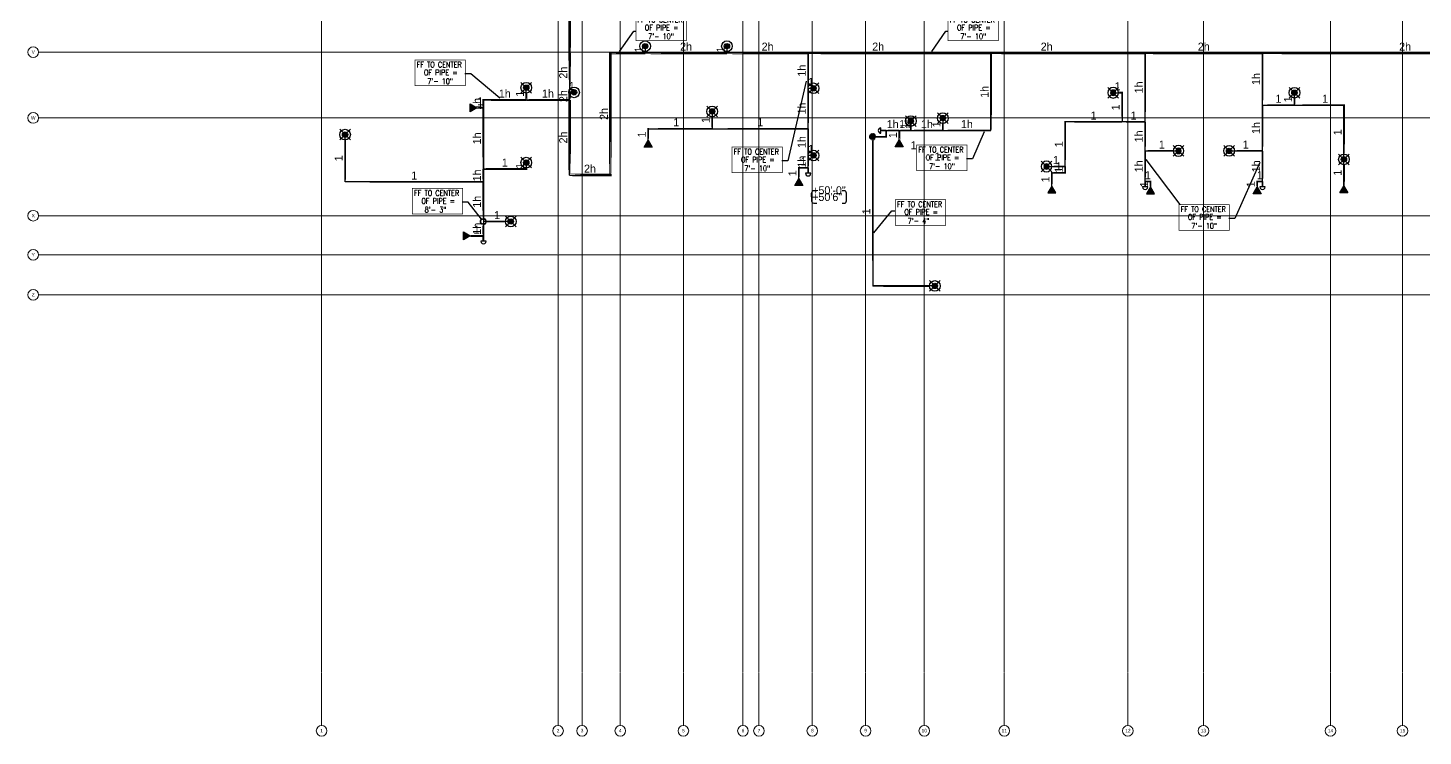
# Model space of a CAD drawing. Header units: inches. Extents: x -4862 to 241, y -496 to 4477.
# Drawn here: x -3678 to -2109, y -496 to 300 of the extents above; entities that cross this region are included whole.
import ezdxf
from ezdxf.enums import TextEntityAlignment as Align

# ---------------------------------------------------------------- set-up
doc = ezdxf.new("R2010")
doc.units = ezdxf.units.IN
doc.header["$MEASUREMENT"] = 0
doc.linetypes.add('Grid Line', pattern=[0.875, 0.5, -0.125, 0.125, -0.125])
for name, color, linetype in [('Coordination', 1, 'Continuous'), ('headdn', 7, 'Continuous'), ('HEIGHT', 7, 'Continuous'), ('PIPEBL', 4, 'Continuous'), ('pipemn', 6, 'Continuous'), ('PIPESPC', 7, 'Continuous'), ('spk-cap', 7, 'Continuous'), ('spk-pipedrop', 7, 'Continuous'), ('spk-piperise', 7, 'Continuous'), ('TIDYPIPE', 7, 'Continuous')]:
    doc.layers.add(name, color=color, linetype=linetype)
doc.layers.add('S-GRID', color=1, linetype='Continuous', lineweight=9)
doc.layers.add('S-GRID-IDEN', color=1, linetype='Continuous', lineweight=13)
doc.styles.add('Arial', font='arial.ttf', dxfattribs={"height": 3.934132})
doc.styles.add('PDA1', font='ROMAND', dxfattribs={"width": 0.755})
doc.styles.add('PIPE', font='PIPE.SHX')
doc.dimstyles.get("Standard").update_dxf_attribs({"dimtxt": 0.18, "dimasz": 0.18, "dimexe": 0.18, "dimexo": 0.0625, "dimgap": 0.09, "dimtad": 0, "dimtih": 1, "dimtoh": 1, "dimdec": 4, "dimzin": 0, "dimdsep": 46, "dimtxsty": 'Standard', "dimcen": 0.09, "dimadec": 0, "dimazin": 0, "dimtfac": 1, "dimtdec": 4, "dimtofl": 0, "dimtmove": 0, "dimatfit": 3, "dimfxl": 1, "dimtolj": 1, "dimtzin": 0, "dimarcsym": 0})

# ---------------------------------------------------------------- blocks, each defined once
blk = doc.blocks.new('Grid - 3_16_-139788-MAIN LEVEL')
at = {"layer": 'S-GRID-IDEN'}
blk.add_circle((0, 0), 0.188, dxfattribs=at)
blk = doc.blocks.new('side2')
for p, q in [((0, 0), (7.8, 4.5)), ((7.8, -4.5), (0, 0)), ((7.8, 4.5), (7.8, -4.5))]:
    blk.add_line(p, q)
blk.add_solid([(7.8, -4.5), (0, 0), (7.8, 4.5)])
blk = doc.blocks.new('dpend2')
for p, q in [((-6, -6), (6, 6)), ((6, -6), (-6, 6))]:
    blk.add_line(p, q)
for radius in [6, 3]:
    blk.add_circle((0, 0), radius)
for points in [[(0, 0), (-3, 0), (-2.1, 2.1)], [(0, 0), (-3, 0), (-2.1, -2.1)], [(0, 0), (0, 3), (-2.1, 2.1)], [(0, 0), (0, -3), (-2.1, -2.1)], [(0, 0), (0, 3), (2.1, 2.1)], [(0, 0), (3, 0), (2.1, 2.1)], [(0, 0), (3, 0), (2.1, -2.1)], [(0, 0), (0, -3), (2.1, -2.1)]]:
    blk.add_solid(points)
blk = doc.blocks.new('dpend1')
for radius in [6, 3]:
    blk.add_circle((0, 0), radius)
for points in [[(0, 3), (-2.5, -1.6), (-2.6, 1.4)], [(0, 3), (-2.5, -1.6), (2.5, -1.6)], [(2.5, -1.6), (0, 3), (2.6, 1.5)], [(2.5, -1.6), (-2.5, -1.6), (0, -3)]]:
    blk.add_solid(points)
blk = doc.blocks.new('PIPESPC')
at = {"layer": 'PIPESPC', "style": 'PIPE', "width": 0.9}
blk.add_attdef('SIZE', text='', height=9, dxfattribs=at).set_placement((0, 4), align=Align.CENTER)
at = {"layer": 'PIPESPC', "style": 'PIPE', "flags": 1}
blk.add_attdef('SCHED', (25.3, 3.9), '', height=9, dxfattribs=at)
blk = doc.blocks.new('CAP')
blk.add_line((0, 3), (0, -3))
blk.add_arc((0, 0), 3, 270, 90)
blk = doc.blocks.new('HEIGHTZ')
at = {"layer": 'HEIGHT'}
blk.add_attdef('HEIGHT', (7.8, 2), '', height=9, dxfattribs=at)
blk = doc.blocks.new('HITEBOX')
at = {"layer": 'HEIGHT', "const_width": 0.2}
for points in [[(6.5, 7.6), (2.1, 7.6, 0.423952), (-0.8, 4.6, -0.016569), (-0.8, 0), (-0.8, -4.6, 0.404541), (2.1, -7.6), (6.5, -7.6)], [(41.8, -7.6), (44.9, -7.6, 0.404851), (48, -4.6), (48, 4.6, 0.423639), (44.9, 7.6), (41.8, 7.6)]]:
    blk.add_lwpolyline(points, format="xyb", dxfattribs=at)
blk = doc.blocks.new('drop')
blk.add_circle((0, 0), 3)
for points in [[(0, 3), (-2.5, -1.6), (-2.6, 1.4)], [(0, 3), (-2.5, -1.6), (2.5, -1.6)], [(2.5, -1.6), (0, 3), (2.6, 1.5)], [(2.5, -1.6), (-2.5, -1.6), (0, -3)]]:
    blk.add_solid(points)
blk = doc.blocks.new('vvvvbbbbbbbb')
at = {"layer": 'Coordination', "const_width": 0.75}
blk.add_lwpolyline([(2834.9, 1670), (2834.9, 1641.1), (2891.6, 1641.1), (2891.6, 1670), (2834.9, 1670)], dxfattribs=at)
at = {"layer": 'Coordination', "style": 'PDA1', "width": 0.755}
for s, p in [('FF TO CENTER', (2836.8, 1661.6)), ('OF PIPE = ', (2845, 1652.7)), ('7\'- 10"', (2848.8, 1642.9))]:
    blk.add_text(s, height=6.3, dxfattribs=at).set_placement(p)
blk = doc.blocks.new('rise')
blk.add_circle((0, 0), 3)
blk = doc.blocks.new('TIDYRUN')
at = {"const_width": 0.5}
blk.add_lwpolyline([(-2.8, 2.8, -2.414214), (-2.8, -2.8, -1.737895)], format="xyb", dxfattribs=at)

msp = doc.modelspace()

# ---------------------------------------------------------------- linework, layer by layer
at = {"layer": 'Coordination', "color": 1, "const_width": 0.75}
for points in [[(-3245.8, 119.8), (-3245.8, 90.9), (-3189.2, 90.9), (-3189.2, 119.8), (-3245.8, 119.8)], [(-2702.5, 107.1), (-2702.5, 78.3), (-2645.9, 78.3), (-2645.9, 107.1), (-2702.5, 107.1)]]:
    msp.add_lwpolyline(points, dxfattribs=at)
at = {"layer": 'PIPEBL', "color": 1}
for p, q in [((-2984, 279.7), (-2984, 272)), ((-2892, 279.7), (-2892, 272)), ((-2800.6, 232.3), (-2800.6, 272)), ((-2595, 184.7), (-2595, 272)), ((-2421.5, 194.5), (-2421.5, 272)), ((-2289.6, 213.4), (-2289.6, 272)), ((-3117.7, 219.2), (-3117.7, 233)), ((-3064, 227.7), (-3069, 227.7)), ((-2800.6, 186.8), (-2800.6, 232.3)), ((-2800.6, 232.3), (-2794.6, 232.3)), ((-2457.5, 227.4), (-2447.5, 227.4)), ((-2447.5, 227.4), (-2447.5, 194.5)), ((-2253.6, 213.4), (-2253.6, 227.4)), ((-3173.2, 210.5), (-3166, 210.5)), ((-3117.7, 219.2), (-3166, 219.2)), ((-3166, 219.2), (-3166, 210.5)), ((-3166, 210.5), (-3166, 141.6)), ((-3128.2, 219.2), (-3117.7, 219.2)), ((-3117.7, 219.2), (-3069, 219.2)), ((-2908.6, 206.3), (-2908.6, 186.8)), ((-2289.6, 161.9), (-2289.6, 213.4)), ((-2289.6, 213.4), (-2253.6, 213.4)), ((-2253.6, 213.4), (-2197.9, 213.4)), ((-2197.9, 152.4), (-2197.9, 213.4)), ((-2685.1, 195.5), (-2685.1, 184.8)), ((-2649.1, 198.8), (-2649.1, 184.8)), ((-2447.5, 194.5), (-2511.5, 194.5)), ((-2511.5, 144.4), (-2511.5, 194.5)), ((-2421.5, 194.5), (-2447.5, 194.5)), ((-2421.5, 161.9), (-2421.5, 194.5)), ((-3321.6, 127), (-3321.6, 180.2)), ((-2980.6, 186.8), (-2917.6, 186.8)), ((-2980.6, 173.8), (-2980.6, 186.8)), ((-2917.6, 186.8), (-2908.6, 186.8)), ((-2908.6, 186.8), (-2800.6, 186.8)), ((-2800.6, 156.8), (-2800.6, 186.8)), ((-2728, 177.8), (-2712.8, 177.8)), ((-2728, 177.8), (-2728, 10)), ((-2712.8, 184.8), (-2718.8, 184.8)), ((-2712.8, 184.8), (-2712.8, 177.8)), ((-2712.8, 184.8), (-2698.1, 184.8)), ((-2698.1, 184.8), (-2685.1, 184.8)), ((-2698.1, 174.4), (-2698.1, 184.8)), ((-2685.1, 184.8), (-2649.1, 184.8)), ((-2649.1, 184.8), (-2595, 184.8)), ((-2421.5, 127.4), (-2421.5, 161.9)), ((-2421.5, 161.9), (-2384, 161.9)), ((-2327.1, 161.9), (-2289.6, 161.9)), ((-2289.6, 127.4), (-2289.6, 161.9)), ((-3166, 141.6), (-3166, 127)), ((-3166, 141.6), (-3117.7, 141.6)), ((-3117.7, 148.7), (-3117.7, 141.6)), ((-2800.6, 142.8), (-2811.1, 142.8)), ((-2811.1, 130.8), (-2811.1, 142.8)), ((-2800.6, 142.8), (-2800.6, 156.8)), ((-2794.6, 156.8), (-2800.6, 156.8)), ((-2800.6, 142.8), (-2800.6, 136.8)), ((-2532.5, 144.4), (-2511.5, 144.4)), ((-2511.5, 137.3), (-2511.5, 144.4)), ((-2197.9, 122.4), (-2197.9, 152.4)), ((-3166, 127), (-3321.6, 127)), ((-3166, 127), (-3166, 82.5)), ((-2526.5, 137.3), (-2511.5, 137.3)), ((-2526.5, 122.4), (-2526.5, 137.3)), ((-2421.5, 127.4), (-2415.5, 127.4)), ((-2421.5, 127.4), (-2421.5, 121.4)), ((-2415.5, 127.4), (-2415.5, 121.4)), ((-2295.6, 127.4), (-2289.6, 127.4)), ((-2295.6, 127.4), (-2295.6, 121.4)), ((-2289.6, 127.4), (-2289.6, 121.4)), ((-3166, 82.5), (-3166, 66.2)), ((-3135.2, 82.5), (-3166, 82.5)), ((-3180.7, 66.2), (-3166, 66.2)), ((-3166, 66.2), (-3166, 60.2)), ((-2658.1, 10), (-2728, 10))]:
    msp.add_line(p, q, dxfattribs=at)
at = {"layer": 'pipemn', "color": 1}
for p, q in [((-3069, 272), (-3069, 399.7)), ((-3069, 272), (-3069, 227.7)), ((-2984, 272), (-3023.3, 272)), ((-3023.3, 134.7), (-3023.3, 272)), ((-2892, 272), (-2984, 272)), ((-2800.6, 272), (-2892, 272)), ((-2800.6, 272), (-2643.1, 272)), ((-2643.1, 272), (-2595, 272)), ((-2595, 272), (-2421.5, 272)), ((-2421.5, 272), (-2289.6, 272)), ((-2289.6, 272), (-1968.6, 272)), ((-3069, 219.2), (-3069, 227.7)), ((-3069, 134.7), (-3069, 219.2)), ((-3069, 134.7), (-3023.3, 134.7))]:
    msp.add_line(p, q, dxfattribs=at)
at = {"layer": 'TIDYPIPE', "color": 1}
for points, const_width in [([(-3069, 227.7), (-3069, 399.7)], 3), ([(-3024.8, 272), (-2984, 272)], 3), ([(-3023.3, 133.2), (-3023.3, 273.5)], 3), ([(-2984, 272), (-2892, 272)], 3), ([(-2892, 272), (-2800.6, 272)], 3), ([(-2800.6, 272), (-2595, 272)], 3), ([(-2800.6, 232.3), (-2800.6, 272)], 2), ([(-2595, 272), (-2421.5, 272)], 3), ([(-2595, 184.8), (-2595, 272)], 2), ([(-2421.5, 272), (-2289.6, 272)], 3), ([(-2421.5, 194.5), (-2421.5, 272)], 2), ([(-2289.6, 272), (-1968.6, 272)], 3), ([(-2289.6, 213.4), (-2289.6, 272)], 2), ([(-3167, 219.2), (-3117.7, 219.2)], 2), ([(-3166, 210.5), (-3166, 220.2)], 2), ([(-3117.7, 219.2), (-3117.7, 227)], 2), ([(-3117.7, 219.2), (-3069, 219.2)], 2), ([(-3069, 219.2), (-3069, 227.7)], 3), ([(-3069, 133.2), (-3069, 219.2)], 3), ([(-2800.6, 186.8), (-2800.6, 232.3)], 2), ([(-2451.5, 227.4), (-2446.5, 227.4)], 2), ([(-2447.5, 194.5), (-2447.5, 228.4)], 2), ([(-2253.6, 213.4), (-2253.6, 221.4)], 2), ([(-3173.2, 210.5), (-3166, 210.5)], 2), ([(-3166, 141.6), (-3166, 210.5)], 2), ([(-2289.6, 161.9), (-2289.6, 213.4)], 2), ([(-2289.6, 213.4), (-2253.6, 213.4)], 2), ([(-2253.6, 213.4), (-2196.9, 213.4)], 2), ([(-2197.9, 158.4), (-2197.9, 214.4)], 2), ([(-2980.6, 173.8), (-2980.6, 187.8)], 2), ([(-2908.6, 186.8), (-2908.6, 200.3)], 2), ([(-2685.1, 184.8), (-2685.1, 189.5)], 2), ([(-2649.1, 184.8), (-2649.1, 192.8)], 2), ([(-2512.5, 194.5), (-2447.5, 194.5)], 2), ([(-2511.5, 144.4), (-2511.5, 195.5)], 2), ([(-2447.5, 194.5), (-2421.5, 194.5)], 2), ([(-2421.5, 161.9), (-2421.5, 194.5)], 2), ([(-3321.6, 126), (-3321.6, 174.2)], 2), ([(-2981.6, 186.8), (-2908.6, 186.8)], 2), ([(-2908.6, 186.8), (-2800.6, 186.8)], 2), ([(-2800.6, 156.8), (-2800.6, 186.8)], 2), ([(-2728, 177.8), (-2711.8, 177.8)], 2), ([(-2728, 9), (-2728, 173.3)], 2), ([(-2718.8, 184.8), (-2712.8, 184.8)], 2), ([(-2712.8, 176.8), (-2712.8, 184.8)], 2), ([(-2712.8, 184.8), (-2698.1, 184.8)], 2), ([(-2698.1, 174.4), (-2698.1, 184.8)], 2), ([(-2698.1, 184.8), (-2685.1, 184.8)], 2), ([(-2685.1, 184.8), (-2649.1, 184.8)], 2), ([(-2649.1, 184.8), (-2595, 184.8)], 2), ([(-2800.6, 142.8), (-2800.6, 156.8)], 2), ([(-2421.5, 127.4), (-2421.5, 161.9)], 2), ([(-2421.5, 161.9), (-2390, 161.9)], 2), ([(-2321.1, 161.9), (-2289.6, 161.9)], 2), ([(-2289.6, 127.4), (-2289.6, 161.9)], 2), ([(-3166, 141.6), (-3116.7, 141.6)], 2), ([(-3166, 127), (-3166, 141.6)], 2), ([(-3117.7, 140.6), (-3117.7, 142.7)], 2), ([(-2812.1, 142.8), (-2800.6, 142.8)], 2), ([(-2811.1, 130.8), (-2811.1, 143.8)], 2), ([(-2800.6, 136.8), (-2800.6, 142.8)], 2), ([(-2526.5, 144.4), (-2511.5, 144.4)], 2), ([(-2511.5, 136.3), (-2511.5, 144.4)], 2), ([(-2197.9, 122.4), (-2197.9, 146.4)], 2), ([(-3322.6, 127), (-3166, 127)], 2), ([(-3166, 87), (-3166, 127)], 2), ([(-3070.5, 134.7), (-3021.8, 134.7)], 3), ([(-2527.5, 137.3), (-2510.5, 137.3)], 2), ([(-2526.5, 122.4), (-2526.5, 138.3)], 2), ([(-2421.5, 121.4), (-2421.5, 127.4)], 2), ([(-2421.5, 127.4), (-2414.5, 127.4)], 2), ([(-2415.5, 121.4), (-2415.5, 128.4)], 2), ([(-2296.6, 127.4), (-2289.6, 127.4)], 2), ([(-2295.6, 121.4), (-2295.6, 128.4)], 2), ([(-2289.6, 121.4), (-2289.6, 127.4)], 2), ([(-3166, 82.5), (-3141.2, 82.5)], 2), ([(-3166, 66.2), (-3166, 78)], 2), ([(-3180.7, 66.2), (-3166, 66.2)], 2), ([(-3166, 60.2), (-3166, 66.2)], 2), ([(-2729, 10), (-2664.1, 10)], 2)]:
    msp.add_lwpolyline(points, close=True, dxfattribs=dict(at, const_width=const_width))

# ---------------------------------------------------------------- block references
at = {"layer": 'headdn', "color": 1}
for name, p in [('dpend1', (-2984, 279.7)), ('dpend1', (-2892, 279.7)), ('dpend2', (-3117.7, 233)), ('dpend2', (-2794.6, 232.3)), ('dpend1', (-3064, 227.7)), ('dpend2', (-2908.6, 206.3)), ('dpend2', (-2649.1, 198.8)), ('dpend2', (-2685.1, 195.5)), ('dpend2', (-3321.6, 180.2)), ('dpend2', (-2794.6, 156.8)), ('dpend2', (-3117.7, 148.7)), ('dpend2', (-3135.2, 82.5)), ('dpend2', (-2658.1, 10))]:
    msp.add_blockref(name, p, dxfattribs=at)
at = {"layer": 'headdn', "color": 1, "extrusion": (0, 0, -1), "zscale": -1}
for name, p, rotation in [('dpend2', (2457.5, 227.4), 180), ('dpend2', (2384, 161.9), 180), ('dpend2', (2532.5, 144.4), 180), ('side2', (2526.5, 122.4), 270), ('side2', (2415.5, 121.4), 270)]:
    msp.add_blockref(name, p, dxfattribs=dict(at, rotation=rotation))
at = {"layer": 'headdn', "color": 1}
for name, p, rotation in [('dpend2', (-2253.6, 227.4), 180), ('side2', (-3173.2, 210.5), 180), ('side2', (-2980.6, 173.8), 270), ('side2', (-2698.1, 174.4), 270), ('dpend2', (-2327.1, 161.9), 180), ('dpend2', (-2197.9, 152.4), 180), ('side2', (-2811.1, 130.8), 270), ('side2', (-2295.6, 121.4), 270), ('side2', (-2197.9, 122.4), 270), ('side2', (-3180.7, 66.2), 180)]:
    msp.add_blockref(name, p, dxfattribs=dict(at, rotation=rotation))
at = {"layer": 'HEIGHT', "color": 1, "xscale": 0.8022813706338147, "yscale": 0.924036845576463}
msp.add_blockref('HITEBOX', (-2796.1, 110.1), dxfattribs=at)
at = {"layer": 'HEIGHT', "color": 1}
ref = msp.add_blockref('HEIGHTZ', (-2811.1, 117.6), dxfattribs=dict(at, xscale=1.25872120596206, zscale=1.25872120596206))
ref.add_attrib('HEIGHT', '+50\'-0"', dxfattribs={"height": 9, "style": 'PIPE'}).set_placement((-2796.1, 117.6), align=Align.MIDDLE_LEFT)
ref = msp.add_blockref('HEIGHTZ', (-2811.1, 110.1), dxfattribs=dict(at, xscale=1.087077405149051, zscale=1.087077405149051))
ref.add_attrib('HEIGHT', '+50\'6"', dxfattribs={"height": 9, "style": 'PIPE'}).set_placement((-2796.1, 110.1), align=Align.MIDDLE_LEFT)
at = {"layer": 'PIPESPC', "color": 1}
for p in [(-5829.4, -1355.3), (-5478.2, -1355.3), (-6077.9, -1405.8), (-5721.2, -1503.8), (-5513.4, -1501.4), (-5218.4, -1568.4)]:
    msp.add_blockref('vvvvbbbbbbbb', p, dxfattribs=at)
ref = msp.add_blockref('PIPESPC', (-2938, 272), dxfattribs=at)
ref.add_attrib('SIZE', '2h', dxfattribs={"color": 0, "height": 9, "style": 'PIPE'}).set_placement((-2938, 272), align=Align.BOTTOM_CENTER)
ref = msp.add_blockref('PIPESPC', (-2846.3, 272), dxfattribs=at)
ref.add_attrib('SIZE', '2h', dxfattribs={"color": 0, "height": 9, "style": 'PIPE'}).set_placement((-2846.3, 272), align=Align.BOTTOM_CENTER)
ref = msp.add_blockref('PIPESPC', (-2721.9, 272), dxfattribs=at)
ref.add_attrib('SIZE', '2h', dxfattribs={"color": 0, "height": 9, "style": 'PIPE'}).set_placement((-2721.9, 272), align=Align.BOTTOM_CENTER)
ref = msp.add_blockref('PIPESPC', (-2532.3, 272), dxfattribs=at)
ref.add_attrib('SIZE', '2h', dxfattribs={"color": 0, "height": 9, "style": 'PIPE'}).set_placement((-2532.3, 272), align=Align.BOTTOM_CENTER)
ref = msp.add_blockref('PIPESPC', (-2355.6, 272), dxfattribs=at)
ref.add_attrib('SIZE', '2h', dxfattribs={"color": 0, "height": 9, "style": 'PIPE'}).set_placement((-2355.6, 272), align=Align.BOTTOM_CENTER)
ref = msp.add_blockref('PIPESPC', (-2129.1, 272), dxfattribs=at)
ref.add_attrib('SIZE', '2h', dxfattribs={"color": 0, "height": 9, "style": 'PIPE'}).set_placement((-2129.1, 272), align=Align.BOTTOM_CENTER)
ref = msp.add_blockref('PIPESPC', (-2984, 275.9), dxfattribs=dict(at, rotation=90))
ref.add_attrib('SIZE', '1', dxfattribs={"color": 0, "height": 9, "rotation": 90, "style": 'PIPE'}).set_placement((-2984, 275.9), align=Align.BOTTOM_CENTER)
ref = msp.add_blockref('PIPESPC', (-2892, 275.9), dxfattribs=dict(at, rotation=90))
ref.add_attrib('SIZE', '1', dxfattribs={"color": 0, "height": 9, "rotation": 90, "style": 'PIPE'}).set_placement((-2892, 275.9), align=Align.BOTTOM_CENTER)
ref = msp.add_blockref('PIPESPC', (-3069, 249.9), dxfattribs=dict(at, rotation=90))
ref.add_attrib('SIZE', '2h', dxfattribs={"color": 0, "height": 9, "rotation": 90, "style": 'PIPE'}).set_placement((-3069, 249.9), align=Align.BOTTOM_CENTER)
ref = msp.add_blockref('PIPESPC', (-2800.6, 252.2), dxfattribs=dict(at, rotation=90))
ref.add_attrib('SIZE', '1h', dxfattribs={"color": 0, "height": 9, "rotation": 90, "style": 'PIPE'}).set_placement((-2800.6, 252.2), align=Align.BOTTOM_CENTER)
ref = msp.add_blockref('PIPESPC', (-3066.5, 227.7), dxfattribs=at)
ref.add_attrib('SIZE', '1', dxfattribs={"color": 0, "height": 9, "style": 'PIPE'}).set_placement((-3066.5, 227.7), align=Align.BOTTOM_CENTER)
ref = msp.add_blockref('PIPESPC', (-2797.6, 232.3), dxfattribs=at)
ref.add_attrib('SIZE', '1', dxfattribs={"color": 0, "height": 9, "style": 'PIPE'}).set_placement((-2797.6, 232.3), align=Align.BOTTOM_CENTER)
ref = msp.add_blockref('PIPESPC', (-2452.5, 227.4), dxfattribs=at)
ref.add_attrib('SIZE', '1', dxfattribs={"color": 0, "height": 9, "style": 'PIPE'}).set_placement((-2452.5, 227.4), align=Align.BOTTOM_CENTER)
ref = msp.add_blockref('PIPESPC', (-2421.5, 233.3), dxfattribs=dict(at, rotation=90))
ref.add_attrib('SIZE', '1h', dxfattribs={"color": 0, "height": 9, "rotation": 90, "style": 'PIPE'}).set_placement((-2421.5, 233.3), align=Align.BOTTOM_CENTER)
ref = msp.add_blockref('PIPESPC', (-2289.6, 242.7), dxfattribs=dict(at, rotation=90))
ref.add_attrib('SIZE', '1h', dxfattribs={"color": 0, "height": 9, "rotation": 90, "style": 'PIPE'}).set_placement((-2289.6, 242.7), align=Align.BOTTOM_CENTER)
ref = msp.add_blockref('PIPESPC', (-3166, 214.8), dxfattribs=dict(at, rotation=90))
ref.add_attrib('SIZE', '1h', dxfattribs={"color": 0, "height": 9, "rotation": 90, "style": 'PIPE'}).set_placement((-3166, 214.8), align=Align.BOTTOM_CENTER)
ref = msp.add_blockref('PIPESPC', (-3169.6, 210.5), dxfattribs=at)
ref.add_attrib('SIZE', '1', dxfattribs={"color": 0, "height": 9, "style": 'PIPE'}).set_placement((-3169.6, 210.5), align=Align.BOTTOM_CENTER)
ref = msp.add_blockref('PIPESPC', (-3141.9, 219.2), dxfattribs=at)
ref.add_attrib('SIZE', '1h', dxfattribs={"color": 0, "height": 9, "style": 'PIPE'}).set_placement((-3141.9, 219.2), align=Align.BOTTOM_CENTER)
ref = msp.add_blockref('PIPESPC', (-3117.7, 226.1), dxfattribs=dict(at, rotation=89.99999837160105))
ref.add_attrib('SIZE', '1', dxfattribs={"color": 0, "height": 9, "rotation": 90, "style": 'PIPE'}).set_placement((-3117.7, 226.1), align=Align.BOTTOM_CENTER)
ref = msp.add_blockref('PIPESPC', (-3093.4, 219.2), dxfattribs=at)
ref.add_attrib('SIZE', '1h', dxfattribs={"color": 0, "height": 9, "style": 'PIPE'}).set_placement((-3093.4, 219.2), align=Align.BOTTOM_CENTER)
ref = msp.add_blockref('PIPESPC', (-3069, 223.5), dxfattribs=dict(at, rotation=90))
ref.add_attrib('SIZE', '2h', dxfattribs={"color": 0, "height": 9, "rotation": 90, "style": 'PIPE'}).set_placement((-3069, 223.5), align=Align.BOTTOM_CENTER)
ref = msp.add_blockref('PIPESPC', (-2595, 228.3), dxfattribs=dict(at, rotation=90))
ref.add_attrib('SIZE', '1h', dxfattribs={"color": 0, "height": 9, "rotation": 90, "style": 'PIPE'}).set_placement((-2595, 228.3), align=Align.BOTTOM_CENTER)
ref = msp.add_blockref('PIPESPC', (-2271.6, 213.4), dxfattribs=at)
ref.add_attrib('SIZE', '1', dxfattribs={"color": 0, "height": 9, "style": 'PIPE'}).set_placement((-2271.6, 213.4), align=Align.BOTTOM_CENTER)
ref = msp.add_blockref('PIPESPC', (-2253.6, 219.9), dxfattribs=dict(at, rotation=90))
ref.add_attrib('SIZE', '1', dxfattribs={"color": 0, "height": 9, "rotation": 90, "style": 'PIPE'}).set_placement((-2253.6, 219.9), align=Align.BOTTOM_CENTER)
ref = msp.add_blockref('PIPESPC', (-2219.1, 213.4), dxfattribs=at)
ref.add_attrib('SIZE', '1', dxfattribs={"color": 0, "height": 9, "style": 'PIPE'}).set_placement((-2219.1, 213.4), align=Align.BOTTOM_CENTER)
ref = msp.add_blockref('PIPESPC', (-3023.3, 203.4), dxfattribs=dict(at, rotation=90))
ref.add_attrib('SIZE', '2h', dxfattribs={"color": 0, "height": 9, "rotation": 90, "style": 'PIPE'}).set_placement((-3023.3, 203.4), align=Align.BOTTOM_CENTER)
ref = msp.add_blockref('PIPESPC', (-2800.6, 209.6), dxfattribs=dict(at, rotation=90))
ref.add_attrib('SIZE', '1h', dxfattribs={"color": 0, "height": 9, "rotation": 90, "style": 'PIPE'}).set_placement((-2800.6, 209.6), align=Align.BOTTOM_CENTER)
ref = msp.add_blockref('PIPESPC', (-2479.5, 194.5), dxfattribs=at)
ref.add_attrib('SIZE', '1', dxfattribs={"color": 0, "height": 9, "style": 'PIPE'}).set_placement((-2479.5, 194.5), align=Align.BOTTOM_CENTER)
ref = msp.add_blockref('PIPESPC', (-2447.5, 210.9), dxfattribs=dict(at, rotation=90))
ref.add_attrib('SIZE', '1', dxfattribs={"color": 0, "height": 9, "rotation": 90, "style": 'PIPE'}).set_placement((-2447.5, 210.9), align=Align.BOTTOM_CENTER)
ref = msp.add_blockref('PIPESPC', (-2434.5, 194.5), dxfattribs=at)
ref.add_attrib('SIZE', '1', dxfattribs={"color": 0, "height": 9, "style": 'PIPE'}).set_placement((-2434.5, 194.5), align=Align.BOTTOM_CENTER)
ref = msp.add_blockref('PIPESPC', (-2949.1, 186.8), dxfattribs=at)
ref.add_attrib('SIZE', '1', dxfattribs={"color": 0, "height": 9, "style": 'PIPE'}).set_placement((-2949.1, 186.8), align=Align.BOTTOM_CENTER)
ref = msp.add_blockref('PIPESPC', (-2908.6, 196.6), dxfattribs=dict(at, rotation=90))
ref.add_attrib('SIZE', '1', dxfattribs={"color": 0, "height": 9, "rotation": 90, "style": 'PIPE'}).set_placement((-2908.6, 196.6), align=Align.BOTTOM_CENTER)
ref = msp.add_blockref('PIPESPC', (-2854.6, 186.8), dxfattribs=at)
ref.add_attrib('SIZE', '1', dxfattribs={"color": 0, "height": 9, "style": 'PIPE'}).set_placement((-2854.6, 186.8), align=Align.BOTTOM_CENTER)
ref = msp.add_blockref('PIPESPC', (-2705.5, 184.8), dxfattribs=at)
ref.add_attrib('SIZE', '1h', dxfattribs={"color": 0, "height": 9, "style": 'PIPE'}).set_placement((-2705.5, 184.8), align=Align.BOTTOM_CENTER)
ref = msp.add_blockref('PIPESPC', (-2691.6, 184.8), dxfattribs=at)
ref.add_attrib('SIZE', '1h', dxfattribs={"color": 0, "height": 9, "style": 'PIPE'}).set_placement((-2691.6, 184.8), align=Align.BOTTOM_CENTER)
ref = msp.add_blockref('PIPESPC', (-2685.1, 190.1), dxfattribs=dict(at, rotation=90))
ref.add_attrib('SIZE', '1', dxfattribs={"color": 0, "height": 9, "rotation": 90, "style": 'PIPE'}).set_placement((-2685.1, 190.1), align=Align.BOTTOM_CENTER)
ref = msp.add_blockref('PIPESPC', (-2667.1, 184.8), dxfattribs=at)
ref.add_attrib('SIZE', '1h', dxfattribs={"color": 0, "height": 9, "style": 'PIPE'}).set_placement((-2667.1, 184.8), align=Align.BOTTOM_CENTER)
ref = msp.add_blockref('PIPESPC', (-2649.1, 191.8), dxfattribs=dict(at, rotation=90))
ref.add_attrib('SIZE', '1', dxfattribs={"color": 0, "height": 9, "rotation": 90, "style": 'PIPE'}).set_placement((-2649.1, 191.8), align=Align.BOTTOM_CENTER)
ref = msp.add_blockref('PIPESPC', (-2622.1, 184.8), dxfattribs=at)
ref.add_attrib('SIZE', '1h', dxfattribs={"color": 0, "height": 9, "style": 'PIPE'}).set_placement((-2622.1, 184.8), align=Align.BOTTOM_CENTER)
ref = msp.add_blockref('PIPESPC', (-2289.6, 187.6), dxfattribs=dict(at, rotation=90))
ref.add_attrib('SIZE', '1h', dxfattribs={"color": 0, "height": 9, "rotation": 90, "style": 'PIPE'}).set_placement((-2289.6, 187.6), align=Align.BOTTOM_CENTER)
ref = msp.add_blockref('PIPESPC', (-3166, 176), dxfattribs=dict(at, rotation=90))
ref.add_attrib('SIZE', '1h', dxfattribs={"color": 0, "height": 9, "rotation": 90, "style": 'PIPE'}).set_placement((-3166, 176), align=Align.BOTTOM_CENTER)
ref = msp.add_blockref('PIPESPC', (-3069, 177), dxfattribs=dict(at, rotation=89.9999996892288))
ref.add_attrib('SIZE', '2h', dxfattribs={"color": 0, "height": 9, "rotation": 90, "style": 'PIPE'}).set_placement((-3069, 177), align=Align.BOTTOM_CENTER)
ref = msp.add_blockref('PIPESPC', (-2980.6, 180.3), dxfattribs=dict(at, rotation=90))
ref.add_attrib('SIZE', '1', dxfattribs={"color": 0, "height": 9, "rotation": 90, "style": 'PIPE'}).set_placement((-2980.6, 180.3), align=Align.BOTTOM_CENTER)
ref = msp.add_blockref('PIPESPC', (-2800.6, 171.8), dxfattribs=dict(at, rotation=89.99999961100424))
ref.add_attrib('SIZE', '1h', dxfattribs={"color": 0, "height": 9, "rotation": 90, "style": 'PIPE'}).set_placement((-2800.6, 171.8), align=Align.BOTTOM_CENTER)
ref = msp.add_blockref('PIPESPC', (-2698.1, 179.6), dxfattribs=dict(at, rotation=90))
ref.add_attrib('SIZE', '1', dxfattribs={"color": 0, "height": 9, "rotation": 90, "style": 'PIPE'}).set_placement((-2698.1, 179.6), align=Align.BOTTOM_CENTER)
ref = msp.add_blockref('PIPESPC', (-2682.1, 161), dxfattribs=at)
ref.add_attrib('SIZE', '1', dxfattribs={"color": 0, "height": 9, "style": 'PIPE'}).set_placement((-2682.1, 161), align=Align.BOTTOM_CENTER)
ref = msp.add_blockref('PIPESPC', (-2421.5, 178.2), dxfattribs=dict(at, rotation=89.99999953088593))
ref.add_attrib('SIZE', '1h', dxfattribs={"color": 0, "height": 9, "rotation": 90, "style": 'PIPE'}).set_placement((-2421.5, 178.2), align=Align.BOTTOM_CENTER)
ref = msp.add_blockref('PIPESPC', (-2402.8, 161.9), dxfattribs=at)
ref.add_attrib('SIZE', '1', dxfattribs={"color": 0, "height": 9, "style": 'PIPE'}).set_placement((-2402.8, 161.9), align=Align.BOTTOM_CENTER)
ref = msp.add_blockref('PIPESPC', (-2308.4, 161.9), dxfattribs=at)
ref.add_attrib('SIZE', '1', dxfattribs={"color": 0, "height": 9, "style": 'PIPE'}).set_placement((-2308.4, 161.9), align=Align.BOTTOM_CENTER)
ref = msp.add_blockref('PIPESPC', (-2197.9, 182.9), dxfattribs=dict(at, rotation=90))
ref.add_attrib('SIZE', '1', dxfattribs={"color": 0, "height": 9, "rotation": 90, "style": 'PIPE'}).set_placement((-2197.9, 182.9), align=Align.BOTTOM_CENTER)
ref = msp.add_blockref('PIPESPC', (-2797.6, 156.8), dxfattribs=at)
ref.add_attrib('SIZE', '1', dxfattribs={"color": 0, "height": 9, "style": 'PIPE'}).set_placement((-2797.6, 156.8), align=Align.BOTTOM_CENTER)
ref = msp.add_blockref('PIPESPC', (-2655.1, 148.3), dxfattribs=at)
ref.add_attrib('SIZE', '1', dxfattribs={"color": 0, "height": 9, "style": 'PIPE'}).set_placement((-2655.1, 148.3), align=Align.BOTTOM_CENTER)
ref = msp.add_blockref('PIPESPC', (-2511.5, 169.4), dxfattribs=dict(at, rotation=89.99999999999793))
ref.add_attrib('SIZE', '1', dxfattribs={"color": 0, "height": 9, "rotation": 90, "style": 'PIPE'}).set_placement((-2511.5, 169.4), align=Align.BOTTOM_CENTER)
ref = msp.add_blockref('PIPESPC', (-3321.6, 153.6), dxfattribs=dict(at, rotation=90))
ref.add_attrib('SIZE', '1', dxfattribs={"color": 0, "height": 9, "rotation": 90, "style": 'PIPE'}).set_placement((-3321.6, 153.6), align=Align.BOTTOM_CENTER)
ref = msp.add_blockref('PIPESPC', (-3141.9, 141.6), dxfattribs=at)
ref.add_attrib('SIZE', '1', dxfattribs={"color": 0, "height": 9, "style": 'PIPE'}).set_placement((-3141.9, 141.6), align=Align.BOTTOM_CENTER)
ref = msp.add_blockref('PIPESPC', (-3117.7, 145.1), dxfattribs=dict(at, rotation=90))
ref.add_attrib('SIZE', '1', dxfattribs={"color": 0, "height": 9, "rotation": 90, "style": 'PIPE'}).set_placement((-3117.7, 145.1), align=Align.BOTTOM_CENTER)
ref = msp.add_blockref('PIPESPC', (-3046.1, 134.7), dxfattribs=at)
ref.add_attrib('SIZE', '2h', dxfattribs={"color": 0, "height": 9, "style": 'PIPE'}).set_placement((-3046.1, 134.7), align=Align.BOTTOM_CENTER)
ref = msp.add_blockref('PIPESPC', (-2800.6, 149.8), dxfattribs=dict(at, rotation=89.99999961100524))
ref.add_attrib('SIZE', '1h', dxfattribs={"color": 0, "height": 9, "rotation": 90, "style": 'PIPE'}).set_placement((-2800.6, 149.8), align=Align.BOTTOM_CENTER)
ref = msp.add_blockref('PIPESPC', (-2805.9, 142.8), dxfattribs=at)
ref.add_attrib('SIZE', '1', dxfattribs={"color": 0, "height": 9, "style": 'PIPE'}).set_placement((-2805.9, 142.8), align=Align.BOTTOM_CENTER)
ref = msp.add_blockref('PIPESPC', (-2522, 144.4), dxfattribs=at)
ref.add_attrib('SIZE', '1', dxfattribs={"color": 0, "height": 9, "style": 'PIPE'}).set_placement((-2522, 144.4), align=Align.BOTTOM_CENTER)
ref = msp.add_blockref('PIPESPC', (-2511.5, 140.8), dxfattribs=dict(at, rotation=90.00000000001474))
ref.add_attrib('SIZE', '1', dxfattribs={"color": 0, "height": 9, "rotation": 90, "style": 'PIPE'}).set_placement((-2511.5, 140.8), align=Align.BOTTOM_CENTER)
ref = msp.add_blockref('PIPESPC', (-2519, 137.3), dxfattribs=at)
ref.add_attrib('SIZE', '1', dxfattribs={"color": 0, "height": 9, "style": 'PIPE'}).set_placement((-2519, 137.3), align=Align.BOTTOM_CENTER)
ref = msp.add_blockref('PIPESPC', (-2421.5, 144.6), dxfattribs=dict(at, rotation=90))
ref.add_attrib('SIZE', '1h', dxfattribs={"color": 0, "height": 9, "rotation": 90, "style": 'PIPE'}).set_placement((-2421.5, 144.6), align=Align.BOTTOM_CENTER)
ref = msp.add_blockref('PIPESPC', (-2289.6, 144.6), dxfattribs=dict(at, rotation=90))
ref.add_attrib('SIZE', '1h', dxfattribs={"color": 0, "height": 9, "rotation": 90, "style": 'PIPE'}).set_placement((-2289.6, 144.6), align=Align.BOTTOM_CENTER)
ref = msp.add_blockref('PIPESPC', (-3243.8, 127), dxfattribs=at)
ref.add_attrib('SIZE', '1', dxfattribs={"color": 0, "height": 9, "style": 'PIPE'}).set_placement((-3243.8, 127), align=Align.BOTTOM_CENTER)
ref = msp.add_blockref('PIPESPC', (-3166, 134.3), dxfattribs=dict(at, rotation=90))
ref.add_attrib('SIZE', '1h', dxfattribs={"color": 0, "height": 9, "rotation": 90, "style": 'PIPE'}).set_placement((-3166, 134.3), align=Align.BOTTOM_CENTER)
ref = msp.add_blockref('PIPESPC', (-2811.1, 136.8), dxfattribs=dict(at, rotation=90))
ref.add_attrib('SIZE', '1', dxfattribs={"color": 0, "height": 9, "rotation": 90, "style": 'PIPE'}).set_placement((-2811.1, 136.8), align=Align.BOTTOM_CENTER)
ref = msp.add_blockref('PIPESPC', (-2526.5, 129.8), dxfattribs=dict(at, rotation=90))
ref.add_attrib('SIZE', '1', dxfattribs={"color": 0, "height": 9, "rotation": 90, "style": 'PIPE'}).set_placement((-2526.5, 129.8), align=Align.BOTTOM_CENTER)
ref = msp.add_blockref('PIPESPC', (-2415.5, 124.4), dxfattribs=dict(at, rotation=90))
ref.add_attrib('SIZE', '1', dxfattribs={"color": 0, "height": 9, "rotation": 90, "style": 'PIPE'}).set_placement((-2415.5, 124.4), align=Align.BOTTOM_CENTER)
ref = msp.add_blockref('PIPESPC', (-2418.5, 127.4), dxfattribs=at)
ref.add_attrib('SIZE', '1', dxfattribs={"color": 0, "height": 9, "style": 'PIPE'}).set_placement((-2418.5, 127.4), align=Align.BOTTOM_CENTER)
ref = msp.add_blockref('PIPESPC', (-2295.6, 124.4), dxfattribs=dict(at, rotation=90))
ref.add_attrib('SIZE', '1', dxfattribs={"color": 0, "height": 9, "rotation": 90, "style": 'PIPE'}).set_placement((-2295.6, 124.4), align=Align.BOTTOM_CENTER)
ref = msp.add_blockref('PIPESPC', (-2292.6, 127.4), dxfattribs=at)
ref.add_attrib('SIZE', '1', dxfattribs={"color": 0, "height": 9, "style": 'PIPE'}).set_placement((-2292.6, 127.4), align=Align.BOTTOM_CENTER)
ref = msp.add_blockref('PIPESPC', (-2197.9, 137.4), dxfattribs=dict(at, rotation=90))
ref.add_attrib('SIZE', '1', dxfattribs={"color": 0, "height": 9, "rotation": 90, "style": 'PIPE'}).set_placement((-2197.9, 137.4), align=Align.BOTTOM_CENTER)
ref = msp.add_blockref('PIPESPC', (-3166, 104.7), dxfattribs=dict(at, rotation=90))
ref.add_attrib('SIZE', '1h', dxfattribs={"color": 0, "height": 9, "rotation": 90, "style": 'PIPE'}).set_placement((-3166, 104.7), align=Align.BOTTOM_CENTER)
ref = msp.add_blockref('PIPESPC', (-3150.6, 82.5), dxfattribs=at)
ref.add_attrib('SIZE', '1', dxfattribs={"color": 0, "height": 9, "style": 'PIPE'}).set_placement((-3150.6, 82.5), align=Align.BOTTOM_CENTER)
ref = msp.add_blockref('PIPESPC', (-2728, 93.9), dxfattribs=dict(at, rotation=90))
ref.add_attrib('SIZE', '1', dxfattribs={"color": 0, "height": 9, "rotation": 90, "style": 'PIPE'}).set_placement((-2728, 93.9), align=Align.BOTTOM_CENTER)
ref = msp.add_blockref('PIPESPC', (-3166, 74.4), dxfattribs=dict(at, rotation=90))
ref.add_attrib('SIZE', '1h', dxfattribs={"color": 0, "height": 9, "rotation": 90, "style": 'PIPE'}).set_placement((-3166, 74.4), align=Align.BOTTOM_CENTER)
ref = msp.add_blockref('PIPESPC', (-3173.4, 66.2), dxfattribs=at)
ref.add_attrib('SIZE', '1', dxfattribs={"color": 0, "height": 9, "style": 'PIPE'}).set_placement((-3173.4, 66.2), align=Align.BOTTOM_CENTER)
at = {"layer": 'S-GRID-IDEN', "xscale": 31.99999999999999, "yscale": 31.99999999999999, "zscale": 31.99999999999999}
for p, rotation in [((-3672.4, 273), 90), ((-3672.4, 199), 90), ((-3672.4, 89), 90), ((-3672.4, 45), 269.9999999999996), ((-3672.4, 0), 269.9999999999996), ((-3348, -490.3), 180), ((-3055, -490.3), 180), ((-3012, -490.3), 180), ((-2941, -490.3), 180), ((-2874, -490.3), 180), ((-2856, -490.3), 180), ((-2796, -490.3), 180), ((-2736, -490.3), 180), ((-2670, -490.3), 180), ((-2580, -490.3), 180), ((-2441, -490.3), 180), ((-2356, -490.3), 180), ((-2213, -490.3), 180), ((-2132, -490.3), 180)]:
    msp.add_blockref('Grid - 3_16_-139788-MAIN LEVEL', p, dxfattribs=dict(at, rotation=rotation))
msp.add_blockref('Grid - 3_16_-139788-MAIN LEVEL', (-3082, -490.3), dxfattribs=at)
at = {"layer": 'spk-cap', "color": 1}
for p, rotation in [((-2718.8, 184.8), 180.0000000000556), ((-2800.6, 136.8), 269.9999996110885), ((-2421.5, 121.4), 270.0000000000834), ((-2289.6, 121.4), 270.0000000000834), ((-3166, 60.2), 270.0000000000834)]:
    msp.add_blockref('CAP', p, dxfattribs=dict(at, rotation=rotation))
at = {"layer": 'spk-pipedrop', "color": 1, "rotation": 180.0000000000556}
msp.add_blockref('drop', (-2728, 177.8), dxfattribs=at)
at = {"layer": 'spk-piperise', "color": 1, "rotation": 90.00000000002773}
msp.add_blockref('rise', (-3166, 82.5), dxfattribs=at)
at = {"layer": 'TIDYPIPE', "color": 1, "rotation": 180}
for p in [(-2728, 177.8), (-3166, 82.5)]:
    msp.add_blockref('TIDYRUN', p, dxfattribs=at)

# ---------------------------------------------------------------- texts
at = {"layer": 'Coordination', "color": 1, "style": 'PDA1', "width": 0.755}
for s, p in [('FF TO CENTER', (-3244, 111.3)), ('OF PIPE = ', (-3235.7, 102.5)), ('8\'- 3"', (-3232, 92.6)), ('FF TO CENTER', (-2700.7, 98.7)), ('OF PIPE = ', (-2692.4, 89.9)), ('7\'- 4"', (-2688.7, 80))]:
    msp.add_text(s, height=6.3, dxfattribs=at).set_placement(p)

# ---------------------------------------------------------------- leaders
at = {"layer": 'Coordination', "color": 1}
for points in [[(-3012.9, 273.8), (-2996.9, 296.7), (-2994.8, 296.6)], [(-2661.7, 273.8), (-2645.7, 296.7), (-2643.6, 296.6)], [(-3147.5, 221.4), (-3180.3, 248.6), (-3187, 248.6)], [(-2803, 240.5), (-2823.5, 150.6), (-2830.2, 150.6)], [(-2602.8, 183.3), (-2615.8, 153), (-2622.5, 153)], [(-2420.9, 152.1), (-2382.7, 101.8)], [(-2292.5, 148.8), (-2320.8, 85.9), (-2327.5, 85.9)], [(-3168.1, 85.2), (-3183.1, 104.1), (-3189.8, 104.1)], [(-2726.8, 69.7), (-2706.6, 94.6), (-2702.3, 94.6)]]:
    msp.add_leader(points, dimstyle='Standard', dxfattribs=at)

# ---------------------------------------------------------------- next in the draw order: texts
at = {"layer": 'S-GRID-IDEN', "lineweight": 9, "char_height": 3.93, "attachment_point": 2, "line_spacing_factor": 0.938532, "style": 'Arial', "bg_fill": 3, "box_fill_scale": 1.25, "bg_fill_color": 0, "bg_fill_transparency": 0}
for s, insert, width in [('V', (-3672.4, 275.1), 4.368), ('W', (-3672.4, 201.1), 6.144), ('X', (-3672.4, 91.1), 4.368), ('Y', (-3672.4, 47.1), 4.272), ('Z', (-3672.4, 2.1), 3.984), ('1', (-3348, -488.1), 3.648), ('2', (-3082, -488.2), 3.648), ('3', (-3055, -488.1), 3.648), ('4', (-3012, -488.1), 3.648), ('5', (-2941, -488.1), 3.648), ('6', (-2874, -488.1), 3.648), ('7', (-2856, -488.1), 3.648), ('8', (-2796, -488.1), 3.648), ('9', (-2736, -488.1), 3.648), ('10', (-2670, -488.1), 7.296), ('11', (-2580, -488.1), 7.296), ('12', (-2441, -488.1), 7.296), ('13', (-2356, -488.1), 7.296), ('14', (-2213, -488.1), 7.296), ('15', (-2132, -488.1), 7.296)]:
    msp.add_mtext(s, dxfattribs=dict(at, insert=insert, width=width))

# ---------------------------------------------------------------- next in the draw order: linework, layer by layer
at = {"layer": 'S-GRID', "linetype": 'Grid Line'}
for p, q in [((-3348, 1771.7), (-3348, -484.3)), ((-3082, -484.3), (-3082, 1771.7)), ((-3055, 1771.7), (-3055, -484.3)), ((-3012, 1771.7), (-3012, -484.3)), ((-2941, 1771.7), (-2941, -484.3)), ((-2874, 1771.7), (-2874, -484.3)), ((-2856, 1771.7), (-2856, -484.3)), ((-2796, 1771.7), (-2796, -484.3)), ((-2736, 1771.7), (-2736, -484.3)), ((-2670, 1771.7), (-2670, -484.3)), ((-2580, 1771.7), (-2580, -484.3)), ((-2441, 1771.7), (-2441, -484.3)), ((-2356, 1771.7), (-2356, -484.3)), ((-2213, 1771.7), (-2213, -484.3)), ((-2132, 1771.7), (-2132, -484.3)), ((228, 273), (-3666.4, 273)), ((228, 199), (-3666.4, 199)), ((228, 89), (-3666.4, 89)), ((-3666.4, 45), (228, 45)), ((-3666.4, 0), (228, 0))]:
    msp.add_line(p, q, dxfattribs=at)

doc.saveas('drawing.dxf')
